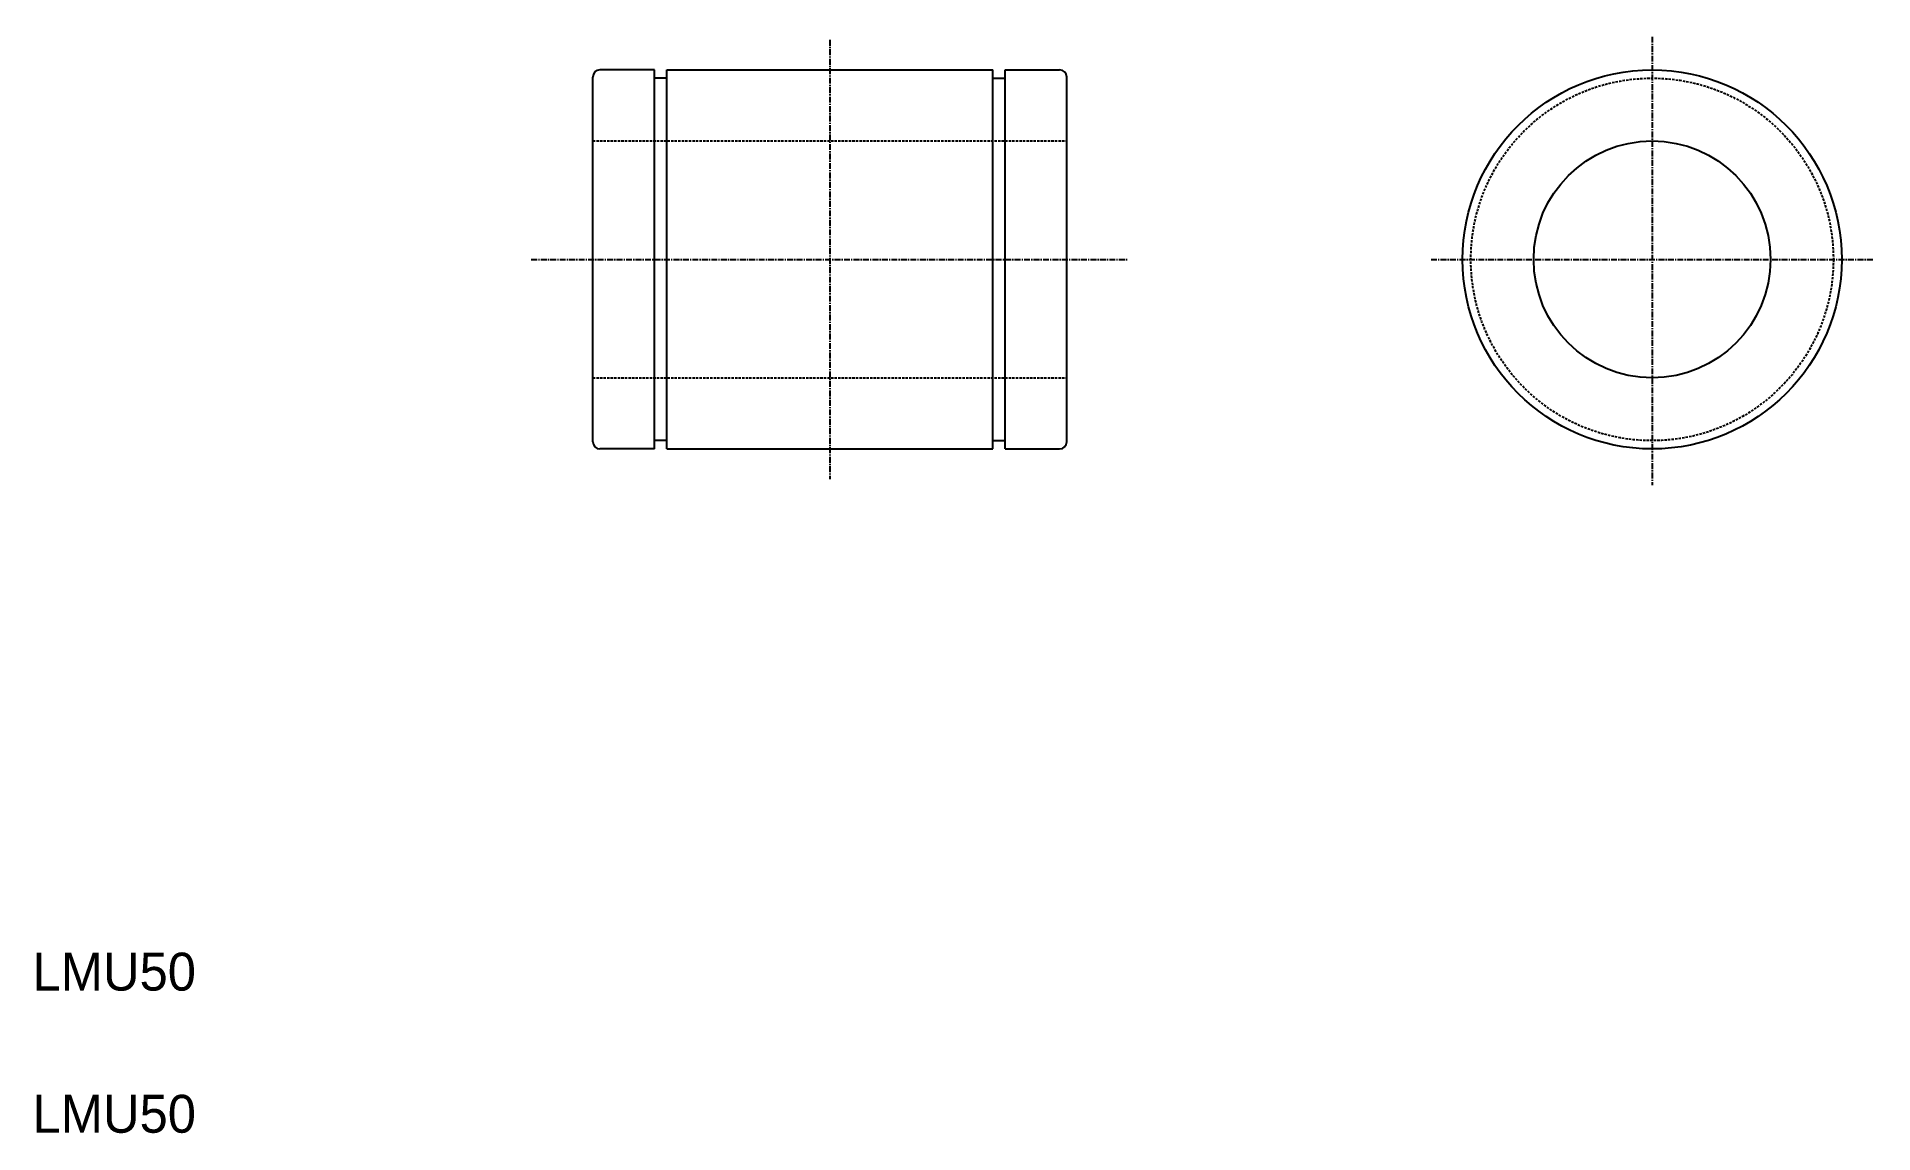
# Model space of a CAD drawing. Extents: x 21 to 408, y 20 to 251.
import ezdxf

# ---------------------------------------------------------------- set-up
doc = ezdxf.new("R2010")
doc.units = 0
doc.linetypes.add('CENTER', pattern=[2, 1.25, -0.25, 0.25, -0.25])
doc.linetypes.add('DASHED', pattern=[0.75, 0.5, -0.25])
doc.layers.get('0').update_dxf_attribs({"linetype": 'CONTINUOUS'})
doc.layers.add('CENTER', color=1, linetype='CENTER')

msp = doc.modelspace()

# ---------------------------------------------------------------- linework, layer by layer
at = {"color": 7, "linetype": 'CONTINUOUS'}
for p, q in [((151.25, 244.32), (139.75, 244.32)), ((145.5, 244.32), (145.5, 244.32)), ((148.37, 244.32), (148.37, 244.32)), ((151.25, 164.32), (151.25, 244.32)), ((153.85, 164.32), (153.85, 244.32)), ((153.85, 244.32), (222.65, 244.32)), ((222.65, 164.32), (222.65, 244.32)), ((225.25, 164.32), (225.25, 244.32)), ((225.25, 244.32), (236.75, 244.32)), ((138.25, 165.82), (138.25, 242.82)), ((153.85, 242.57), (151.25, 242.57)), ((222.65, 242.57), (225.25, 242.57)), ((238.25, 165.82), (238.25, 242.82)), ((151.25, 164.32), (139.75, 164.32)), ((153.85, 166.07), (151.25, 166.07)), ((153.85, 164.32), (222.65, 164.32)), ((222.65, 166.07), (225.25, 166.07)), ((225.25, 164.32), (236.75, 164.32))]:
    msp.add_line(p, q, dxfattribs=at)
at = {"color": 3, "linetype": 'DASHED'}
for p, q in [((138.25, 229.32), (238.25, 229.32)), ((138.25, 179.32), (238.25, 179.32))]:
    msp.add_line(p, q, dxfattribs=at)
at = {"color": 7, "linetype": 'CONTINUOUS'}
for radius in [40, 25]:
    msp.add_circle((361.8, 204.32), radius, dxfattribs=at)
at = {"color": 3, "linetype": 'DASHED'}
msp.add_circle((361.8, 204.32), 38.25, dxfattribs=at)
at = {"color": 7, "linetype": 'CONTINUOUS'}
for centre, start, end in [((139.75, 242.82), 90, 180), ((236.75, 242.82), 0, 90), ((139.75, 165.82), 180, 270), ((236.75, 165.82), 270, 0)]:
    msp.add_arc(centre, 1.5, start, end, dxfattribs=at)
at = {"layer": 'CENTER', "color": 1, "linetype": 'CENTER'}
for p, q in [((188.25, 250.67), (188.25, 157.97)), ((361.8, 251.32), (361.8, 156.65)), ((125.25, 204.32), (251.25, 204.32)), ((315.13, 204.32), (408.47, 204.32))]:
    msp.add_line(p, q, dxfattribs=at)

# ---------------------------------------------------------------- texts
for p in [(20, 50), (20, 20)]:
    msp.add_text('LMU50', height=8).set_placement(p)

doc.saveas('drawing.dxf')
